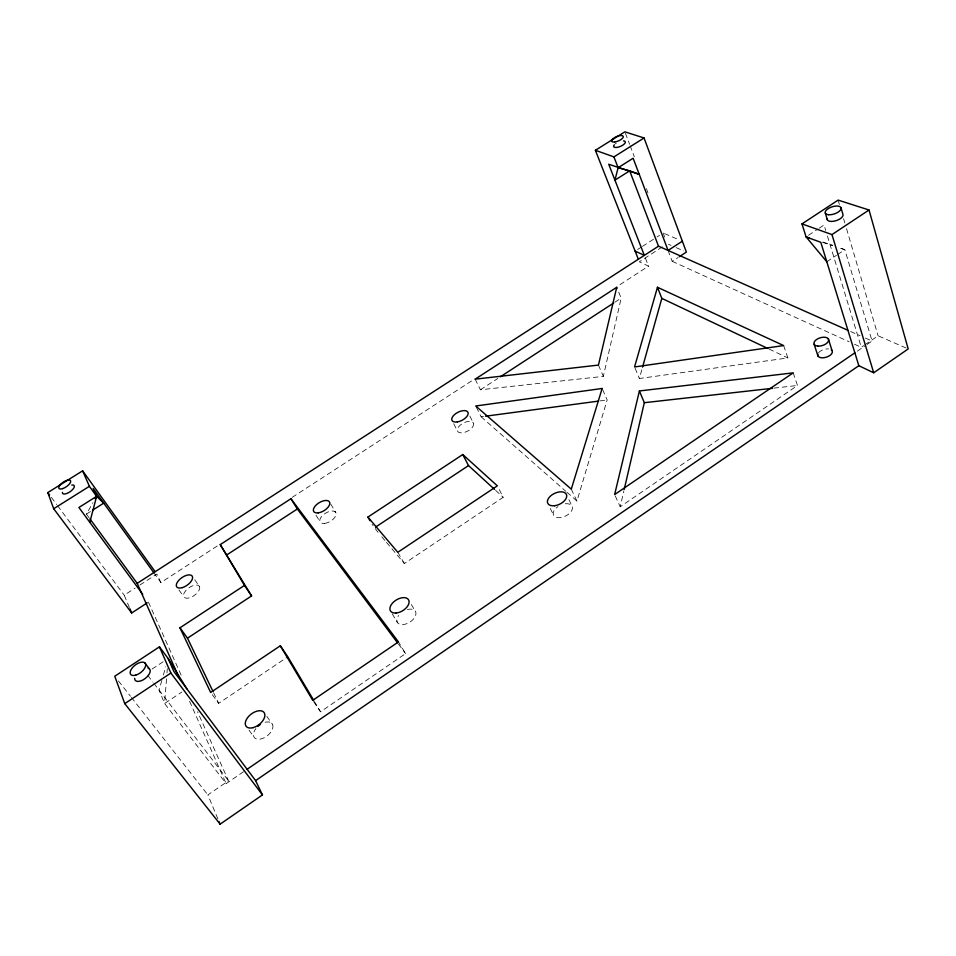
<?xml version="1.0" encoding="UTF-8"?>
<svg xmlns="http://www.w3.org/2000/svg" width="956" height="956" viewBox="0 0 956 956"><rect width="100%" height="100%" fill="white"/><g stroke="black" fill="none" stroke-linecap="round" stroke-linejoin="round"><path stroke-width="0.72" stroke-dasharray="4.78 3.58" d="M166.523 678.808L164.611 703.52L226.154 783.633L243.613 771.671M166.977 673L167.312 668.638M475.156 379.174L480.426 389.773L603.344 376.377L621.161 298.129L616.728 287.302M793.181 372.864L797.483 385.483L620.193 506.776L623.874 490.882M783.645 345.57L787.875 357.95L639.373 378.504L642.181 368.49M161.815 680.469L159.066 690.101L164.611 703.52L181.855 692.013M163.392 674.972L165.746 666.714M566.92 492.256L576.946 501.075L607.168 399.955L602.149 388.471M89.028 517.662L86.398 514.077L92.971 502.677M313.508 701.489L320.535 711.79L405.595 653.593L398.449 641.918M217.884 818.85L207.87 794.914L228.484 780.789L197.545 711.742M854.521 344.232L861.272 347.303L863.674 345.654M864.881 344.829L878.086 335.783L908.2 348.94M857.317 351.151L865.921 345.247M867.152 344.411L872.075 341.029L844.853 249.707L838.065 247.222M212.244 694.642L218.649 703.329L287.816 656.808M386.511 542.399L404.364 563.526L503.191 497.287L497.98 487.106M826.797 261.753L836.428 255.324M837.623 254.523L844.853 249.707L837.922 247.413M152.159 668.997L163.201 661.707M808.477 235.296L818.073 228.95M819.268 228.161L824.072 224.983L825.745 230.492M668.077 250.436L672.199 261.323L678.115 257.475M480.426 389.773L497.861 378.421M614.923 302.192L621.161 298.129M129.371 607.502L124.208 595.17L135.083 588.131M139.923 585L156.844 574.054L160.895 582.551L218.41 545.231M662.365 246.863L639.325 261.765L648.538 266.127L617.277 286.406M292.189 497.359L474.738 378.899M637.568 249.54L641.225 247.174M642.444 246.397L655.852 237.745M657.071 236.957L659.509 235.379M86.398 514.077L91.346 510.958M476.327 407.196L481.143 416.792L484.071 416.398M599.842 400.934L607.168 399.955M773.918 388.136L797.483 385.483M822.913 242.071L832.64 245.238M822.686 242.382L832.389 245.584M664.528 233.611L679.597 240.028M668.483 244.282L671.04 245.393M676.155 247.628L683.827 250.974M850.577 331.493L860.053 335.699M865.395 338.065L872.075 341.029M672.199 261.323L849.119 341.77M769.102 349.071L787.875 357.95M481.143 416.792L565.809 491.276M495.614 490.344L503.191 497.287M378.05 532.384L372.159 524.318M381.803 536.83L385.567 541.287M118.46 680.959L130.446 696.231M131.366 697.402L207.87 794.914M147.762 675.33L152.972 682.142M153.844 683.277L228.484 780.789M398.437 644.033L405.595 653.593M51.349 497.371L56.691 504.517M57.575 505.712L124.208 595.17M248.99 730.145L253.89 736.861M153.761 572.644L160.895 582.551M266.808 716.379L272.424 724.242M178.939 589.96L183.755 596.711M194.701 579.695L199.446 586.458A9.381 4.672 -35.1 0 1 189.599 597.775A9.381 4.672 -35.1 0 1 185.799 590.593A9.381 4.672 -35.1 0 1 199.446 586.458M316.006 515.212L320.308 522.215M392.211 613.824L397.624 622.762M330.68 503.991L335.616 512.177M314.452 701.561L320.535 711.79M411.307 604.491L415.095 610.908M397.815 552.293L404.364 563.526M453.718 423.747L457.422 430.905M469.838 416.039L473.495 423.233A8.915 4.553 -27.2 0 1 462.907 432.71A8.915 4.553 -27.2 0 1 460.003 425.336A8.915 4.553 -27.2 0 1 473.495 423.233M550.286 508.461L553.512 515.057M568.928 499.665L572.106 506.298M213.558 692.694L218.649 703.329M571.282 489.149L576.946 501.075M615.258 495.913L620.193 506.776M148.407 602.089L182.381 677.9M189.599 701.334L226.154 783.633M598.444 365.084L603.344 376.377M635.095 368.239L639.373 378.504M645.384 258.06L648.538 266.127M625.415 133.219L629.61 144.308M630.135 145.694L634.33 156.784M646.387 188.667L647.953 192.825M663.165 233.025L664.683 237.04M827.418 235.989L861.272 347.303M838.125 200.115L839.38 204.393M843.586 218.673L844.853 222.963M846.538 228.675L878.086 335.783M265.135 722.282A11.257 6.62 -38 0 1 272.245 729.583A11.257 6.62 -38 0 1 258.036 739.251A11.257 6.62 -38 0 1 255.921 728.544M407.34 609.593A10.576 6.31 -31.9 0 1 415.597 615.521A10.576 6.31 -31.9 0 1 402.189 624.603A10.576 6.31 -31.9 0 1 398.652 615.485M565.247 503.776A10.277 6.035 -25.5 0 1 571.186 511.472A10.277 6.035 -25.5 0 1 556.045 517.244A10.277 6.035 -25.5 0 1 557.993 506.537M818.575 352.716A7.6 4.051 -17.1 0 1 828.529 348.916M615.186 143.962A6.298 2.39 -22.8 0 1 616.357 143.125M324.682 523.398A9.166 4.72 -31.4 0 0 336.118 513.3A9.166 4.72 -31.4 0 0 323.116 514.949A9.166 4.72 -31.4 0 0 324.682 523.398"/><path stroke-width="1.43" d="M624.208 489.436L644.32 402.703L639.409 390.956L793.181 372.864L614.636 494.563L639.409 390.956M89.804 522.299L96.616 496.343L93.114 488.42L153.761 572.644M642.575 367.056L661.815 298.38L657.477 287.278L783.645 345.57L634.557 366.961L657.477 287.278M95.158 498.877L96.616 496.343L89.386 486.317L82.622 470.83L47.8 492.591L53.691 508.735L131.665 612.975L147.212 602.866M220.119 824.168L262.446 794.926L255.611 780.622L173.837 671.447L168.101 658.457L159.437 646.853L114.768 676.25L124.758 703.64L220.119 824.168L219.008 821.503M808.836 237.805L806.075 236.885L820.81 242.31L858.835 365.718L873.7 372.768L908.2 348.94L869.028 209.997L838.125 200.115L801.988 223.895L806.075 236.885L826.797 261.753M255.611 780.622L858.835 365.718M247.102 769.281L854.855 352.836M280.335 645.778L210.655 692.479L179.955 627.817L244.473 585.407L220.25 544.609L290.935 498.733L398.449 641.918L312.731 700.342L280.335 645.778L287.816 656.808L313.688 700.282M375.529 527.115L468.524 465.584L494.527 489.364M124.758 703.64L170.873 673.048L159.437 646.853M801.988 223.895L831.983 234.579L869.028 209.997M367.917 517.088L462.764 454.542L497.335 485.839L397.815 552.293L367.917 517.088L370.044 520.709M212.925 691.367L187.507 638.19L251.583 595.911L220.25 544.609M679.298 256.71L686.384 252.097L644.057 137.975L624.889 131.832L595.385 150.283L638.273 259.1M227.074 554.731L297.316 508.998L397.541 642.838M500.346 376.795L613.68 303.004M682.345 241.199L668.077 250.436L633.135 158.254L618.126 167.718L614.935 180.146L629.681 170.837L639.229 174.339L608.733 164.265L644.332 255.371L635.131 251.105M178.688 676.764L137.198 583.351L658.517 246.194L847.853 330.274M92.589 510.169L103.714 503.143L96.616 496.343L78.918 507.493L142.719 594.345M53.691 508.735L89.386 486.317M595.385 150.283L613.931 156.892L644.057 137.975M485.54 416.207L598.372 401.126M644.32 402.703L772.448 388.303M661.815 298.38L767.752 348.438M144.786 662.819L149.267 668.71M170.873 673.048L262.446 794.926M47.8 492.591L49.581 494.981M89.912 518.857L137.198 583.351M179.955 627.817L187.507 638.19M82.622 470.83L155.111 571.652M244.473 585.407L251.583 595.911M290.935 498.733L297.316 508.998M168.101 658.457L186.779 688.726M462.764 454.542L468.524 465.584M129.944 608.864L131.665 612.975M613.931 156.892L618.126 167.718L629.681 170.837L658.517 246.194M814.165 344.375L817.966 356.026M828.35 338.926L832.078 350.637M831.983 234.579L873.7 372.768M825.303 213.021L827.298 219.653M840.969 207.727L842.941 214.395A8.246 3.74 -18 0 1 835.436 220.86A8.246 3.74 -18 0 1 827.227 218.661M257.845 726.441A11.257 6.62 -38 0 1 260.128 724.624M831.302 349.812A7.6 4.051 -17.1 0 1 826.175 357.245A7.6 4.051 -17.1 0 1 817.882 353.887M71.772 485.039A6.955 2.784 -34.1 0 1 73.791 488.002A6.955 2.784 -34.1 0 1 66.836 493.451A6.955 2.784 -34.1 0 1 62.427 492.364M148.084 668.136A9.13 4.672 -37.7 0 1 145.204 678.485A9.13 4.672 -37.7 0 1 134.677 678.342M623.467 140.914A6.298 2.39 -22.8 0 1 624.149 144.117A6.298 2.39 -22.8 0 1 616.321 147.463A6.298 2.39 -22.8 0 1 614.302 144.822M616.728 287.302L598.444 365.084L475.156 379.174L616.728 287.302M602.149 388.471L571.282 489.149L475.718 406.001L602.149 388.471M253.101 727.659A11.329 6.573 -37.8 0 0 264.394 713.009A11.329 6.573 -37.8 0 0 247.735 717.49A11.329 6.573 -37.8 0 0 253.101 727.659M182.381 587.617A9.441 4.625 -35 0 0 192.323 576.301A9.441 4.625 -35 0 0 178.629 580.495A9.441 4.625 -35 0 0 182.381 587.617M457.35 421.919A8.963 4.517 -27.2 0 0 468.01 412.442A8.963 4.517 -27.2 0 0 454.482 414.617A8.963 4.517 -27.2 0 0 457.35 421.919M554.611 505.724A10.337 5.987 -25.5 0 0 566.394 494.372A10.337 5.987 -25.5 0 0 550.166 496.355A10.337 5.987 -25.5 0 0 554.611 505.724M396.083 613.035A10.636 6.262 -31.8 0 0 408.989 600.834A10.636 6.262 -31.8 0 0 393.406 602.172A10.636 6.262 -31.8 0 0 396.083 613.035M318.24 512.87A9.213 4.672 -31.4 0 0 329.772 502.772A9.213 4.672 -31.4 0 0 316.735 504.481A9.213 4.672 -31.4 0 0 318.24 512.87M817.739 346.096A7.636 4.027 -17.3 0 0 828.661 339.942A7.636 4.027 -17.3 0 0 817.404 338.974A7.636 4.027 -17.3 0 0 817.739 346.096M62.69 488.612A6.979 2.76 -34 0 0 70.601 480.808A6.979 2.76 -34 0 0 60.849 484.106A6.979 2.76 -34 0 0 62.69 488.612M135.704 675.163A9.166 4.649 -37.6 0 0 145.515 663.787A9.166 4.649 -37.6 0 0 132.573 667.515A9.166 4.649 -37.6 0 0 135.704 675.163M828.577 214.73A8.269 3.716 -18.1 0 0 841.065 208.719A8.269 3.716 -18.1 0 0 829.784 207.739A8.269 3.716 -18.1 0 0 828.577 214.73M614.708 142.002A6.31 2.378 -22.9 0 0 623.312 136.6A6.31 2.378 -22.9 0 0 614.266 137.76A6.31 2.378 -22.9 0 0 614.708 142.002"/></g></svg>
